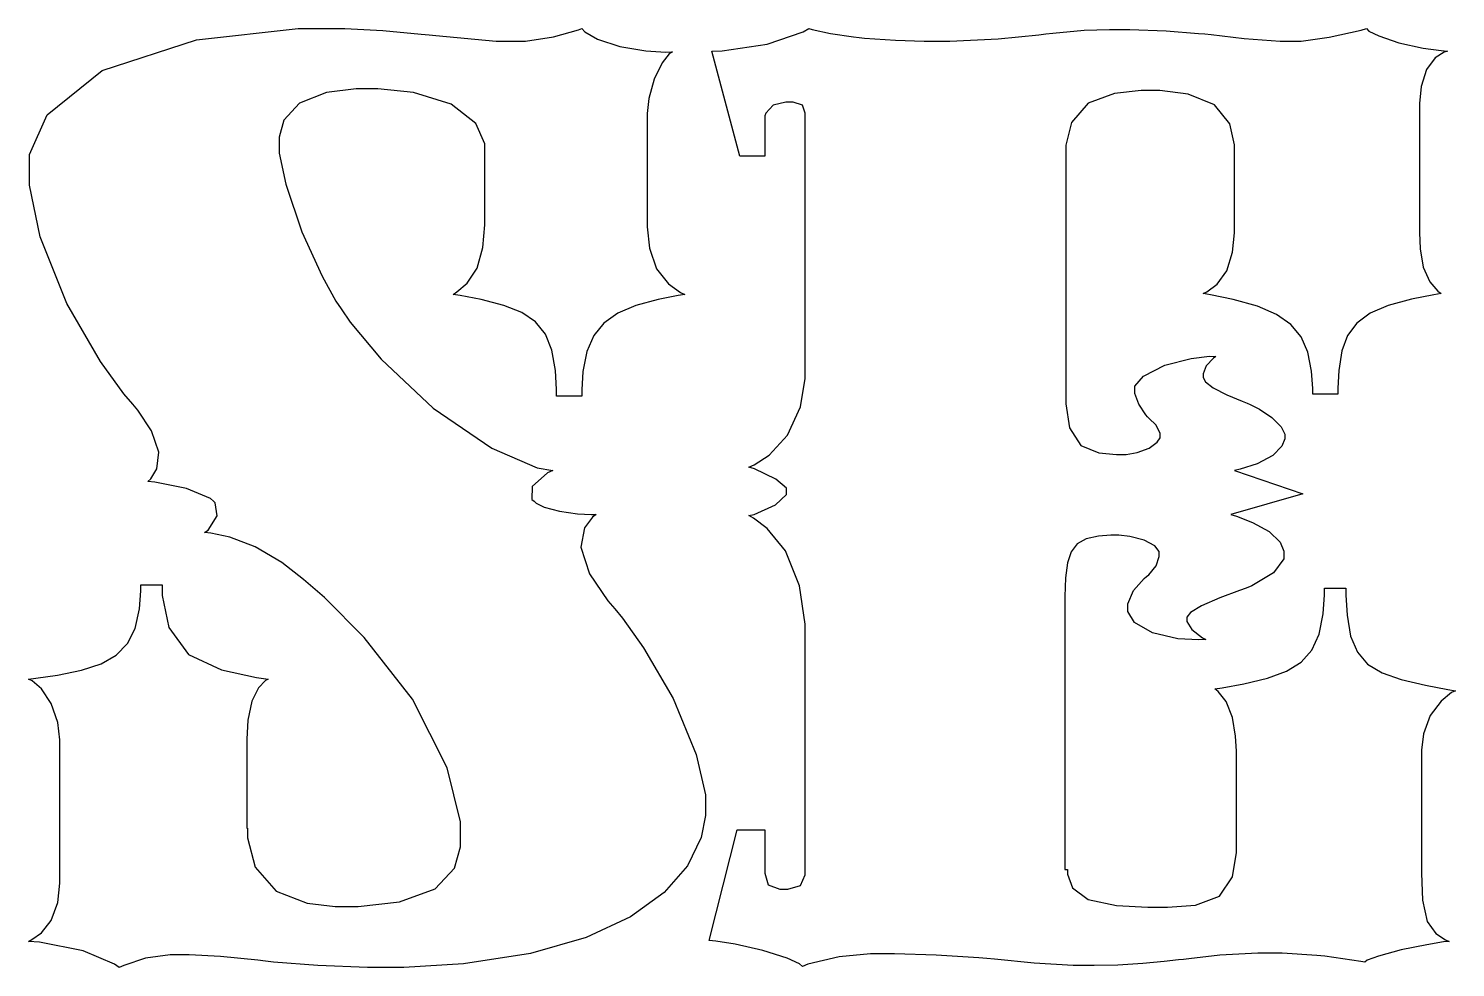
# Model space of a CAD drawing. Extents: x 59 to 294, y 44 to 310.
# Drawn here: x 178.2 to 234.2, y 44.2 to 81 of the extents above; entities that cross this region are included whole.
import ezdxf

# ---------------------------------------------------------------- set-up
doc = ezdxf.new("R2010")
doc.units = 0
doc.header["$MEASUREMENT"] = 0

msp = doc.modelspace()

# ---------------------------------------------------------------- linework, layer by layer
at = {"color": 42}
for points in [[(186.796, 49.6355), (186.796, 49.2524), (187.097, 48.1005), (187.919, 47.1632), (189.132, 46.6947), (190.237, 46.5667), (190.606, 46.5667), (191.143, 46.5667), (192.76, 46.7416), (194.164, 47.2504), (194.926, 48.0702), (195.156, 48.901), (195.156, 49.1765), (195.156, 49.8849), (194.633, 52.0072), (193.269, 54.6985), (191.375, 57.1253), (189.822, 58.6878), (189.265, 59.1605), (188.995, 59.4004), (188.133, 60.0618), (187.091, 60.6778), (186.095, 61.0567), (185.352, 61.2165), (185.102, 61.2429), (185.251, 61.3406), (185.596, 61.9002), (185.516, 62.4071), (185.455, 62.4777), (185.331, 62.5754), (184.393, 62.9708), (183.152, 63.2273), (182.879, 63.2534), (182.987, 63.3554), (183.227, 63.748), (183.307, 64.3999), (183.023, 65.2378), (182.488, 66.0453), (182.28, 66.2862), (181.939, 66.6845), (181.021, 67.9648), (179.695, 70.2388), (178.647, 72.8557), (178.223, 74.888), (178.223, 75.5646), (178.223, 76.0843), (178.925, 77.64), (181.085, 79.3845), (184.785, 80.5864), (188.779, 81.0327), (190.111, 81.0327), (190.61, 81.0327), (192.11, 80.9502), (193.613, 80.8136), (193.922, 80.7861), (194.195, 80.76), (196.555, 80.5395), (197.343, 80.5395), (197.711, 80.5395), (198.816, 80.7074), (199.795, 80.9805), (199.919, 81.0327), (200.043, 80.9004), (200.539, 80.6168), (201.422, 80.3233), (202.443, 80.1564), (203.223, 80.1095), (203.483, 80.1165), (203.361, 80.0393), (203.075, 79.6893), (202.763, 79.0497), (202.563, 78.2906), (202.494, 77.7021), (202.494, 77.5049), (202.494, 73.5182), (202.494, 73.2427), (202.587, 72.4119), (202.864, 71.592), (203.327, 71.0046), (203.802, 70.6713), (203.976, 70.5915), (203.71, 70.5499), (202.92, 70.3943), (202.046, 70.1573), (201.342, 69.8571), (200.795, 69.4711), (200.393, 68.9762), (200.12, 68.3493), (199.967, 67.5665), (199.919, 66.8457), (199.919, 66.6048), (198.931, 66.6048), (198.931, 66.8556), (198.888, 67.6053), (198.748, 68.4043), (198.493, 69.0287), (198.106, 69.511), (197.568, 69.8789), (196.861, 70.1629), (195.969, 70.3901), (195.148, 70.5474), (194.874, 70.5915), (195.02, 70.6893), (195.424, 71.0406), (195.808, 71.6181), (196.034, 72.4422), (196.108, 73.3294), (196.108, 73.6244), (196.108, 76.236), (196.108, 76.503), (195.757, 77.301), (194.786, 78.0616), (193.31, 78.5178), (191.917, 78.6694), (191.452, 78.6694), (191.061, 78.6694), (189.891, 78.5234), (188.829, 78.1018), (188.222, 77.4347), (188.031, 76.7733), (188.031, 76.5528), (188.031, 76.145), (188.291, 74.9184), (188.929, 73.0525), (189.727, 71.3052), (190.256, 70.3294), (190.464, 70.0264), (190.821, 69.5082), (192.048, 68.0572), (194.084, 66.124), (196.392, 64.5555), (198.171, 63.7868), (198.79, 63.6764), (198.578, 63.5882), (197.969, 63.0509), (197.966, 62.5436), (198.049, 62.4777), (198.126, 62.4004), (198.443, 62.2459), (199.041, 62.0808), (199.751, 61.9813), (200.301, 61.9485), (200.484, 61.9485), (200.349, 61.8465), (200.028, 61.4246), (199.887, 60.6654), (200.229, 59.6223), (200.944, 58.5611), (201.224, 58.2443), (201.527, 57.8845), (202.346, 56.7228), (203.507, 54.7247), (204.418, 52.5293), (204.788, 50.9418), (204.788, 50.4112), (204.788, 50.1276), (204.611, 49.2732), (204.074, 48.157), (203.153, 47.1039), (201.833, 46.1532), (200.091, 45.3443), (197.911, 44.7174), (195.272, 44.3121), (192.936, 44.1674), (192.158, 44.1674), (191.506, 44.1674), (189.552, 44.239), (187.81, 44.3798), (187.501, 44.414), (187.193, 44.45), (185.736, 44.5918), (184.493, 44.6624), (184.08, 44.6624), (183.755, 44.6624), (182.783, 44.5354), (181.936, 44.2475), (181.751, 44.1674), (181.565, 44.2997), (180.34, 44.825), (178.62, 45.157), (178.189, 45.1915), (178.321, 45.2617), (178.693, 45.5291), (179.083, 46.0114), (179.334, 46.7198), (179.423, 47.4789), (179.423, 47.7312), (179.423, 52.8807), (179.423, 53.1082), (179.334, 53.7863), (179.083, 54.5317), (178.693, 55.1049), (178.326, 55.4207), (178.189, 55.4923), (178.474, 55.5255), (179.33, 55.6479), (180.276, 55.838), (181.04, 56.0903), (181.636, 56.4321), (182.076, 56.8868), (182.375, 57.482), (182.545, 58.2443), (182.598, 58.9594), (182.598, 59.1965), (183.444, 59.1965), (183.444, 58.776), (183.698, 57.5123), (184.467, 56.4582), (185.765, 55.8479), (187.143, 55.5554), (187.608, 55.4923), (187.499, 55.4288), (187.222, 55.149), (186.958, 54.6241), (186.807, 53.8797), (186.76, 53.1315), (186.76, 52.8807), (186.76, 49.6355), (186.796, 49.6355)], [(219.005, 48.0138), (219.005, 47.8331), (219.199, 47.2916), (219.82, 46.8369), (220.924, 46.5998), (222.156, 46.5307), (222.567, 46.5307), (222.932, 46.5307), (224.029, 46.6189), (224.975, 46.9717), (225.484, 47.7213), (225.637, 48.6805), (225.637, 49.0001), (225.637, 52.4577), (225.637, 52.6577), (225.608, 53.2543), (225.491, 53.9806), (225.235, 54.6075), (224.919, 55.0058), (224.79, 55.1035), (225.074, 55.149), (225.927, 55.3036), (226.861, 55.5226), (227.608, 55.7967), (228.185, 56.1538), (228.606, 56.6265), (228.887, 57.2477), (229.044, 58.0457), (229.093, 58.8024), (229.093, 59.0543), (229.941, 59.0543), (229.941, 58.7897), (229.984, 57.9949), (230.127, 57.1722), (230.39, 56.545), (230.795, 56.0793), (231.363, 55.7318), (232.113, 55.4687), (233.066, 55.2482), (233.95, 55.0845), (234.244, 55.0333), (234.09, 54.9575), (233.677, 54.6269), (233.256, 54.0551), (232.993, 53.3368), (232.904, 52.7043), (232.904, 52.4937), (232.904, 48.2244), (232.904, 47.8716), (232.955, 46.8094), (233.132, 45.9673), (233.469, 45.4974), (233.859, 45.2547), (233.998, 45.1915), (233.776, 45.1679), (233.117, 45.0603), (232.114, 44.8525), (231.224, 44.6112), (230.777, 44.4514), (230.681, 44.3798), (230.531, 44.4073), (229.111, 44.6098), (228.953, 44.6264), (228.802, 44.6359), (227.433, 44.7326), (226.977, 44.7326), (226.479, 44.7326), (224.988, 44.6486), (223.766, 44.5121), (223.555, 44.486), (223.366, 44.4666), (222.8, 44.4031), (221.967, 44.3234), (220.975, 44.2627), (220.052, 44.2376), (219.745, 44.2376), (219.232, 44.2376), (217.694, 44.3399), (216.138, 44.4941), (215.83, 44.5202), (215.521, 44.5477), (213.84, 44.6486), (212.21, 44.6966), (211.667, 44.6966), (211.259, 44.6966), (210.039, 44.5823), (208.808, 44.2916), (208.598, 44.2034), (208.474, 44.3096), (207.989, 44.5273), (207.039, 44.8345), (205.952, 45.0811), (205.184, 45.2039), (204.928, 45.2258), (206.022, 49.5653), (207.117, 49.5653), (207.117, 48.0138), (207.117, 47.8649), (207.247, 47.414), (207.704, 47.2362), (207.856, 47.2362), (208.022, 47.2362), (208.518, 47.3908), (208.704, 47.8042), (208.704, 47.9418), (208.704, 57.15), (208.704, 57.6502), (208.479, 59.1495), (207.923, 60.5236), (207.201, 61.4027), (206.671, 61.8063), (206.481, 61.9125), (206.692, 61.9566), (207.538, 62.3369), (207.963, 62.7338), (207.963, 62.8646), (207.963, 62.9846), (207.552, 63.3416), (206.702, 63.7466), (206.481, 63.8168), (206.695, 63.9011), (207.289, 64.2856), (208.001, 65.0667), (208.51, 66.1843), (208.704, 67.2938), (208.704, 67.6631), (208.704, 77.6111), (208.704, 77.7145), (208.588, 78.0217), (208.224, 78.1403), (208.103, 78.1403), (207.936, 78.1403), (207.438, 78.0217), (207.151, 77.7088), (207.117, 77.6111), (207.117, 76.0236), (206.128, 76.0236), (205.034, 80.1508), (205.431, 80.1606), (207.203, 80.421), (208.624, 80.9103), (208.844, 81.0327), (208.967, 80.9985), (209.687, 80.844), (210.6, 80.7074), (210.821, 80.6799), (211.031, 80.6538), (212.244, 80.5713), (213.371, 80.5395), (213.747, 80.5395), (214.381, 80.5395), (216.283, 80.6277), (217.883, 80.7875), (218.157, 80.8221), (218.43, 80.8577), (219.661, 80.9639), (220.649, 80.9985), (220.979, 80.9985), (221.453, 80.9985), (222.875, 80.9378), (224.154, 80.8397), (224.403, 80.8221), (224.649, 80.7956), (225.94, 80.6415), (227.353, 80.5395), (227.824, 80.5395), (228.189, 80.5395), (229.288, 80.6937), (230.54, 80.972), (230.753, 81.0327), (230.841, 80.9364), (231.228, 80.742), (232.022, 80.4732), (232.974, 80.264), (233.688, 80.1645), (233.928, 80.1508), (233.798, 80.1081), (233.443, 79.8823), (233.102, 79.4286), (232.9, 78.7633), (232.833, 78.0852), (232.833, 77.8577), (232.833, 73.2374), (232.833, 73.0236), (232.861, 72.3829), (232.978, 71.6675), (233.234, 71.0847), (233.551, 70.7182), (233.679, 70.6258), (233.389, 70.5788), (232.522, 70.4081), (231.601, 70.1587), (230.892, 69.8542), (230.367, 69.4711), (230.003, 68.986), (229.774, 68.374), (229.656, 67.612), (229.622, 66.9092), (229.622, 66.675), (228.636, 66.675), (228.636, 66.9025), (228.592, 67.5802), (228.448, 68.3246), (228.185, 68.931), (227.779, 69.4186), (227.212, 69.8101), (226.461, 70.1283), (225.508, 70.3929), (224.626, 70.575), (224.331, 70.6258), (224.477, 70.6988), (224.881, 70.9951), (225.265, 71.5133), (225.491, 72.2492), (225.565, 73.0169), (225.565, 73.2716), (225.565, 76.2), (225.565, 76.4727), (225.374, 77.2901), (224.78, 78.0355), (223.749, 78.4627), (222.625, 78.5992), (222.25, 78.5992), (221.9, 78.5992), (220.854, 78.4874), (219.811, 78.0976), (219.159, 77.3493), (218.935, 76.4604), (218.935, 76.164), (218.935, 66.6048), (218.935, 66.2919), (219.087, 65.3535), (219.528, 64.6645), (220.229, 64.3724), (220.923, 64.3117), (221.156, 64.3117), (221.302, 64.3117), (221.744, 64.3834), (222.214, 64.5597), (222.526, 64.7883), (222.639, 64.9609), (222.639, 65.0173), (222.639, 65.1274), (222.483, 65.4583), (222.204, 65.7324), (222.144, 65.7931), (222.082, 65.8647), (221.803, 66.2838), (221.651, 66.7096), (221.651, 66.8514), (221.651, 66.9865), (221.992, 67.3887), (222.828, 67.8092), (223.868, 68.078), (224.587, 68.1648), (224.826, 68.1563), (224.737, 68.0956), (224.445, 67.7831), (224.331, 67.4811), (224.331, 67.3806), (224.331, 67.3269), (224.427, 67.1657), (224.732, 66.9315), (225.268, 66.657), (225.86, 66.4023), (226.06, 66.3222), (226.184, 66.2711), (226.544, 66.0837), (227.025, 65.7627), (227.394, 65.3948), (227.542, 65.1122), (227.542, 65.0173), (227.542, 64.9206), (227.426, 64.6299), (227.069, 64.2676), (226.454, 63.9466), (225.79, 63.7286), (225.565, 63.6764), (228.247, 62.7585), (225.425, 61.9485), (225.638, 61.8822), (226.27, 61.637), (226.929, 61.2786), (227.354, 60.8665), (227.506, 60.5137), (227.506, 60.3952), (227.506, 60.2121), (227.095, 59.6593), (226.245, 59.1524), (226.024, 59.0543), (225.764, 58.9636), (224.991, 58.674), (224.265, 58.3629), (223.836, 58.0983), (223.697, 57.9162), (223.697, 57.8556), (223.697, 57.7508), (223.882, 57.4368), (224.313, 57.1059), (224.437, 57.0438), (224.163, 57.0248), (223.332, 57.0742), (222.346, 57.3045), (221.638, 57.7152), (221.368, 58.1381), (221.368, 58.2785), (221.368, 58.451), (221.593, 58.9636), (222.012, 59.4349), (222.11, 59.5133), (222.198, 59.5849), (222.488, 59.9338), (222.603, 60.307), (222.603, 60.4312), (222.603, 60.5042), (222.436, 60.7205), (222.016, 60.9438), (221.456, 61.087), (221.02, 61.1367), (220.875, 61.1367), (220.711, 61.1367), (220.222, 61.105), (219.731, 60.996), (219.381, 60.7949), (219.145, 60.4848), (219.002, 60.0481), (218.929, 59.4706), (218.901, 58.7333), (218.899, 58.0485), (218.899, 57.8196), (218.899, 48.0138), (219.005, 48.0138)]]:
    msp.add_lwpolyline(points, close=True, dxfattribs=at)

doc.saveas('drawing.dxf')
